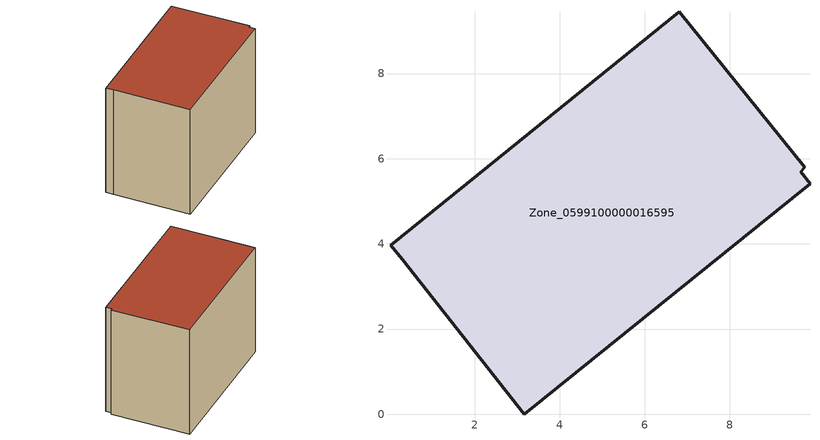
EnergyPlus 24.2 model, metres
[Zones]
Zone_0599100000016595
 floor ground (C_G): 9.66,5.7 9.88,5.41 3.17,0 0.3,3.64 0.03,3.97 6.81,9.45 9.75,5.79 z0
 wall outside (C_F): 9.75,5.79 6.81,9.45 0.03,3.97 0.3,3.64 3.17,0 9.88,5.41 9.66,5.7 9.75,5.79 z0:6.84
 roof outside (C_R): 9.88,5.41 9.66,5.7 9.75,5.79 6.81,9.45 0.03,3.97 0.3,3.64 3.17,0 z6.84
[BUILDING]
Pand.0599100000016595: North Axis=0; Terrain=City; Loads Convergence Tolerance Value=0.04; Temperature Convergence Tolerance Value=0.4; Solar Distribution=FullExterior; Maximum Number of Warmup Days=25; Minimum Number of Warmup Days=1
[Site:Location]
Rotterdam.The.Hague.AP_ZH_NLD Design_Conditions: Latitude=51.96; Longitude=4.45; Time Zone=1; Elevation=-4.5
[SITE:GROUNDTEMPERATURE:BUILDINGSURFACE]
18, 18, 18, 18, 18, 18, 18, 18, 18, 18, 18, 18
[MATERIAL] Thermal Absorptance=0.9; Solar Absorptance=0.7; Visible Absorptance=0.7
Name | Roughness | Thickness | Conductivity | Density | Specific Heat
G.TI.1946 | MediumSmooth | 0.15 | 1 | 540 | 1210
F.TI.1946 | Rough | 0.3 | 0.857143 | 1920 | 840
R.TI.1946 | MediumRough | 0.2 | 0.1 | 1500 | 1000
[CONSTRUCTION]
C_G: G.TI.1946
C_F: F.TI.1946
C_R: R.TI.1946
[ZONE]
Zone_0599100000016595: Type=1; Multiplier=1; Ceiling Height=Autocalculate; Volume=Autocalculate; Floor Area=autocalculate; Part of Total Floor Area=Yes
[ZONEINFILTRATION:DESIGNFLOWRATE]
Infil_Zone_0599100000016595: Zone or ZoneList or Space or SpaceList=Zone_0599100000016595; Schedule=AlwaysOn; Design Flow Rate Calculation Method=Flow/Area; Flow Rate per Floor Area=0.003; Constant Term Coefficient=1; Temperature Term Coefficient=0; Velocity Term Coefficient=0; Velocity Squared Term Coefficient=0
[HVACTEMPLATE:ZONE:IDEALLOADSAIRSYSTEM]
Zone_0599100000016595: Maximum Heating Supply Air Temperature=50; Minimum Cooling Supply Air Temperature=13; Maximum Heating Supply Air Humidity Ratio=0.0156; Minimum Cooling Supply Air Humidity Ratio=0.0077; Heating Limit=NoLimit; Cooling Limit=NoLimit; Dehumidification Control Type=ConstantSensibleHeatRatio; Cooling Sensible Heat Ratio=0.7; Dehumidification Setpoint=60; Humidification Control Type=None; Humidification Setpoint=30; Outdoor Air Method=None; Outdoor Air Flow Rate per Person=0.00944; Outdoor Air Flow Rate per Zone Floor Area=0; Outdoor Air Flow Rate per Zone=0; Demand Controlled Ventilation Type=None; Outdoor Air Economizer Type=NoEconomizer; Heat Recovery Type=None; Sensible Heat Recovery Effectiveness=0.7; Latent Heat Recovery Effectiveness=0.65
[ZONECONTROL:THERMOSTAT]
ThermostatControl_Zone_0599100000016595: Zone or ZoneList=Zone_0599100000016595; Control Type Schedule=DualSetpointControlType; Control 1=Thermostat_Zone_0599100000016595; Temperature Difference Between Cutout And Setpoint=0
[THERMOSTATSETPOINT:DUALSETPOINT]
Thermostat_Zone_0599100000016595: Heating Setpoint Temperature Schedule=HeatingSetpoint_Zone_0599100000016595; Cooling Setpoint Temperature Schedule=CoolingSetpoint_Zone_0599100000016595
[SCHEDULE:COMPACT]
HeatingSetpoint_Zone_0599100000016595: Through: 12/31, For: AllDays, Until: 24:00, 21
CoolingSetpoint_Zone_0599100000016595: Through: 12/31, For: AllDays, Until: 24:00, 24
DualSetpointControlType: Through: 12/31, For: AllDays, Until: 24:00, 4
AlwaysOn: Through: 12/31, For: AllDays, Until: 24:00, 1
